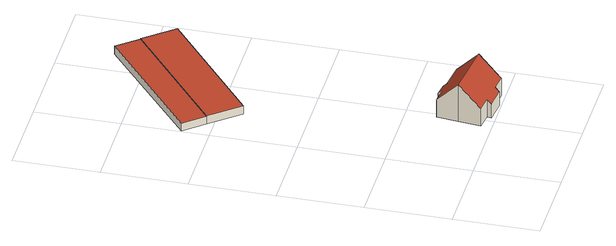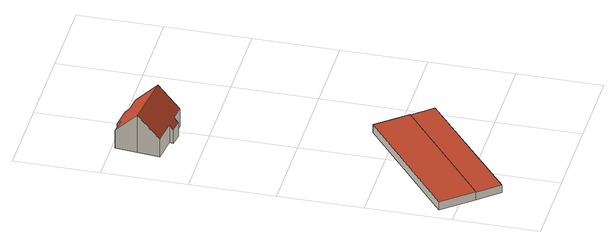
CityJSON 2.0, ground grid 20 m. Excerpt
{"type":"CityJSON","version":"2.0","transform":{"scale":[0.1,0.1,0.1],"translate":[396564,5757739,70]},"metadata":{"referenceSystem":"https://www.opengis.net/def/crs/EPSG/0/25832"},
"CityObjects":{
"building1":{"type":"Building","attributes":{"Gemeindeschluessel":"05515000","Geometrietyp2DReferenz":"3000","function":"31001_1000","roofType":"3100","measuredHeight":9.81},"address":[{"country":"Germany","locality":"Münster","thoroughfareNumber":"24","thoroughfareName":"Bösenseller Straße"}],"geometry":[{"type":"Solid","lod":"2","boundaries":[[[[0,1,2,3]],[[4,5,1,0]],[[6,7,5,4]],[[8,9,7,6]],[[10,11,9,8]],[[12,13,11,10]],[[14,15,13,12]],[[16,17,15,14]],[[18,19,17,16]],[[20,21,19,18]],[[22,23,21,20]],[[24,25,23,22]],[[26,27,25,24]],[[3,2,27,26]],[[20,18,16,14,12,10,8,22]],[[6,4,0,3,26,24,22,8]],[[1,5,7,9,11,13,15,17,19,21,23,25,27,2]]]],"semantics":{"surfaces":[{"type":"WallSurface"},{"type":"RoofSurface"},{"type":"GroundSurface"}],"values":[[0,0,0,0,0,0,0,0,0,0,0,0,0,0,1,1,2]]}}]},
"building2":{"type":"Building","attributes":{"Gemeindeschluessel":"05515000","Geometrietyp2DReferenz":"3000","function":"51003_1201","roofType":"1000","measuredHeight":2.02},"geometry":[{"type":"Solid","lod":"2","boundaries":[[[[28,29,30,31]],[[32,33,29,28]],[[34,35,33,32]],[[31,30,35,34]],[[32,28,31,34]],[[29,33,35,30]]]],"semantics":{"surfaces":[{"type":"WallSurface"},{"type":"RoofSurface"},{"type":"GroundSurface"}],"values":[[0,0,0,0,1,2]]}}]},
"building3":{"type":"Building","attributes":{"Gemeindeschluessel":"05515000","Geometrietyp2DReferenz":"3000","function":"51003_1201","roofType":"1000","measuredHeight":2.1},"geometry":[{"type":"Solid","lod":"2","boundaries":[[[[36,33,35,37]],[[38,39,33,36]],[[40,41,39,38]],[[37,35,41,40]],[[38,36,37,40]],[[33,39,41,35]]]],"semantics":{"surfaces":[{"type":"WallSurface"},{"type":"RoofSurface"},{"type":"GroundSurface"}],"values":[[0,0,0,0,1,2]]}}]}
},
"vertices":[
[254,131,43],[254,131,7],[224,135,7],[224,135,43],[253,121,53],[253,121,7],[313,114,53],[313,114,7],[307,62,105],[307,62,7],[301,9,53],[301,9,7],[263,14,53],[263,14,7],[261,4,43],[261,4,7],[209,10,43],[209,10,7],[210,20,53],[210,20,7],[172,25,53],[172,25,7],[178,77,105],[178,77,7],[184,129,53],[184,129,7],[222,125,53],[222,125,7],
[269,881,23],[269,881,3],[4,665,3],[4,665,23],[310,832,23],[310,832,3],[44,618,23],[44,618,3],
[310,832,24],[44,618,24],[368,762,24],[368,762,3],[102,548,24],[102,548,3]
]}
